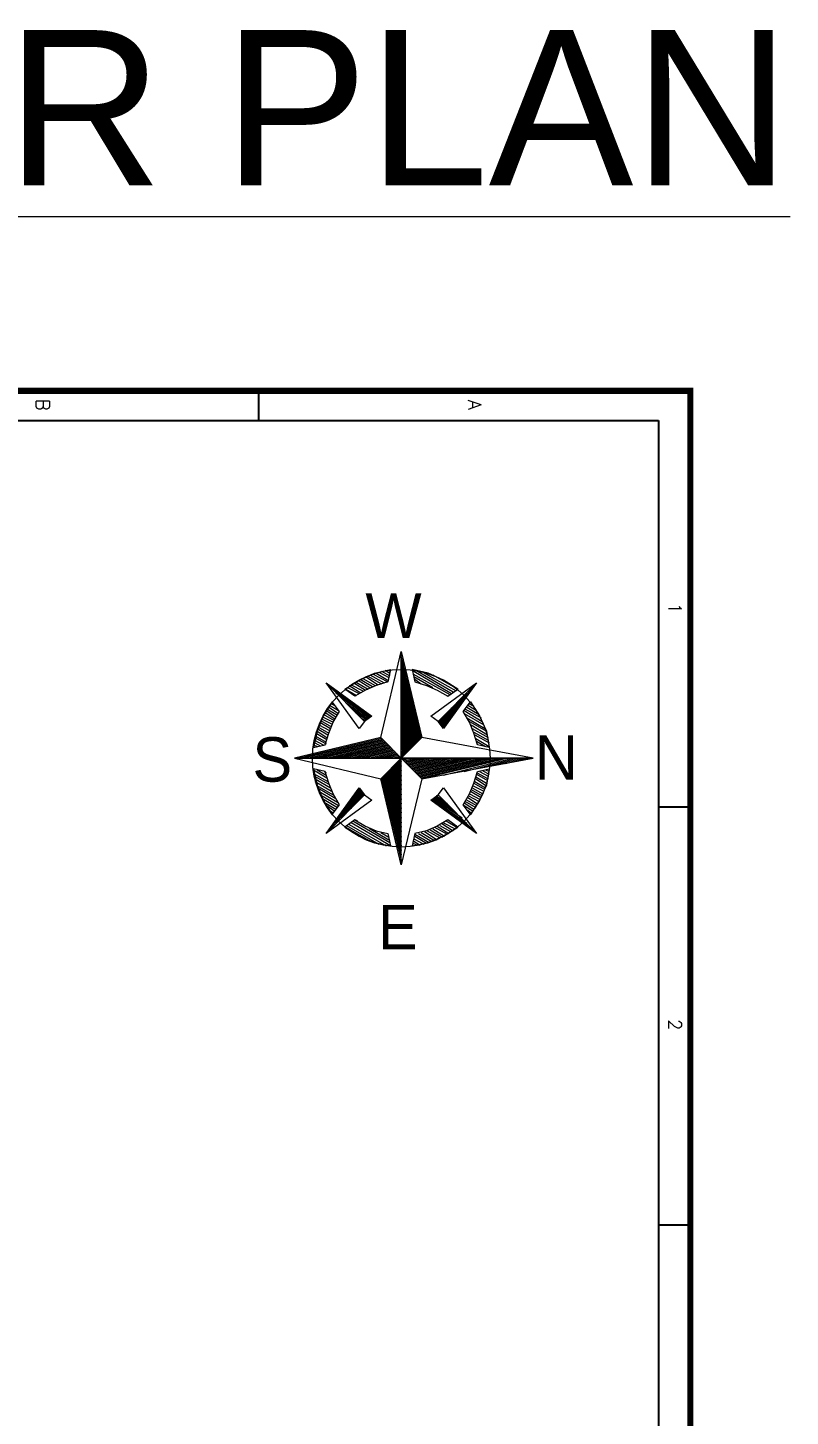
# Model space of a CAD drawing. Extents: x -52083 to 49512, y -145230 to 20224.
# Drawn here: x 42152 to 49512, y 6813 to 20224 of the extents above; entities that cross this region are included whole.
import ezdxf
from ezdxf.enums import TextEntityAlignment as Align

# ---------------------------------------------------------------- set-up
doc = ezdxf.new("R2010")
doc.units = 0
doc.header["$LTSCALE"] = 0.5
doc.header["$MEASUREMENT"] = 0
for name, color, linetype in [('PDF_DIRECTION', 7, 'Continuous'), ('PDF_Text', 5, 'Continuous'), ('TITLE', 7, 'Continuous')]:
    doc.layers.add(name, color=color, linetype=linetype)
doc.layers.add('sa-text', color=5, linetype='Continuous', lineweight=9)
doc.styles.add('ARIAL', font='romans.shx', dxfattribs={"height": 2.5})
doc.styles.add('PDF Book Antiqua', font='BKANT.TTF')
doc.styles.add('RomanS', font='romans.shx')

# ---------------------------------------------------------------- blocks, each defined once
blk = doc.blocks.new('A$C66962185')
at = {"layer": 'TITLE'}
for p, q in [((17006, -1297), (17006, 0)), ((34098, -1297), (34098, 0)), ((1210, -1297), (203723, -1297)), ((1210, -139882), (1210, -1297)), ((-86, -17647), (1210, -17647))]:
    blk.add_line(p, q, dxfattribs=at)
at = {"layer": 'TITLE', "const_width": 250}
blk.add_lwpolyline([(205020, 0), (205020, -141178), (0, -141178), (0, 0)], close=True, dxfattribs=at)
at = {"layer": 'TITLE', "style": 'RomanS'}
for s, p in [('1', (8897, -629)), ('2', (25916, -629)), ('A', (576, -8810)), ('B', (576, -26457))]:
    blk.add_text(s, height=537, dxfattribs=at).set_placement(p, align=Align.MIDDLE)

msp = doc.modelspace()

# ---------------------------------------------------------------- linework, layer by layer
at = {"layer": 'PDF_DIRECTION', "lineweight": 9, "elevation": 2637.8}
for points in [[(45758, 12139.3), (45558.9, 12970.3), (45758, 13169.3), (45957.1, 12970.3), (45758, 12139.3), (45758, 14199.4), (45957.1, 13368.4)], [(45558.9, 13368.4), (45758, 14199.4)], [(45948.4, 13359.8), (45758, 14156.1)], [(45939.8, 13351.1), (45758, 14112.8)], [(45481, 13983), (45628.2, 13905.1), (45515.7, 13870.5), (45411.8, 13827.2), (45307.9, 13766.6), (45212.7, 13835.8), (45351.2, 13922.4), (45498.3, 13991.6), (45654.1, 14026.3), (45628.2, 13905.1)], [(45411.8, 13957), (45533, 13879.1)], [(45429.1, 13965.7), (45567.6, 13887.8)], [(45455.1, 13974.3), (45593.6, 13896.4)], [(45515.7, 13991.6), (45628.2, 13922.4)], [(45541.6, 14000.3), (45636.8, 13948.4)], [(45567.6, 14008.9), (45645.5, 13965.7)], [(45602.2, 14017.6), (45645.5, 13991.6)], [(45636.8, 14017.6), (45654.1, 14008.9)], [(45931.1, 13342.5), (45758, 14060.9)], [(45922.5, 13333.8), (45758, 14017.6)], [(45913.8, 13325.1), (45758, 13974.3)], [(46061, 13974.3), (46303.3, 13835.8), (46164.8, 13922.4), (46017.7, 13991.6), (45861.9, 14026.3), (45887.8, 13905.1), (46000.4, 13870.5), (46104.2, 13827.2), (46208.1, 13766.6), (46303.3, 13835.8)], [(45861.9, 14017.6), (46242.7, 13792.6)], [(45870.5, 13983), (46225.4, 13783.9)], [(45879.2, 13957), (46061, 13853.1)], [(45896.5, 14017.6), (46260, 13809.9)], [(45965.7, 14000.3), (46286, 13818.5)], [(45030.9, 13896.4), (45472.4, 13576.2), (45403.1, 13524.2), (45351.2, 13455), (45030.9, 13896.4), (45403.1, 13524.2)], [(45074.2, 13853.1), (45463.7, 13576.2)], [(45221.4, 13835.8), (45325.2, 13775.2)], [(45238.7, 13853.1), (45351.2, 13792.6)], [(45256, 13870.5), (45368.5, 13801.2)], [(45273.3, 13879.1), (45385.8, 13818.5)], [(45299.3, 13896.4), (45411.8, 13827.2)], [(45316.6, 13905.1), (45437.8, 13835.8)], [(45342.5, 13922.4), (45455.1, 13853.1)], [(45359.9, 13931), (45481, 13861.8)], [(45385.8, 13939.7), (45507, 13870.5)], [(45905.2, 13316.5), (45758, 13931)], [(45896.5, 13307.8), (45758, 13887.8)], [(45887.8, 13299.2), (45758, 13835.8)], [(45887.8, 13931), (45948.4, 13887.8)], [(46485.1, 13896.4), (46164.8, 13455), (46112.9, 13524.2), (46043.7, 13576.2), (46485.1, 13896.4), (46112.9, 13524.2)], [(46441.8, 13853.1), (46164.8, 13463.6)], [(45065.6, 13680), (45152.1, 13628.1)], [(45082.9, 13697.3), (45126.2, 13671.4)], [(45126.2, 13801.2), (45455.1, 13567.5)], [(45178.1, 13757.9), (45446.4, 13558.9)], [(45221.4, 13706), (45437.8, 13550.2)], [(45879.2, 13290.5), (45758, 13792.6)], [(45870.5, 13281.9), (45758, 13749.3)], [(45861.9, 13273.2), (45758, 13706)], [(46294.7, 13706), (46138.9, 13489.6)], [(46346.6, 13757.9), (46147.5, 13480.9)], [(46389.9, 13801.2), (46156.2, 13472.3)], [(46199.5, 13775.2), (46208.1, 13766.6)], [(46493.7, 13299.2), (46459.1, 13411.7), (46415.8, 13515.6), (46355.3, 13619.4), (46424.5, 13714.7), (46511.1, 13576.2), (46580.3, 13429), (46606.3, 13273.2), (46493.7, 13299.2), (46493.7, 13307.8)], [(46398.5, 13680), (46485.1, 13628.1)], [(46407.2, 13697.3), (46459.1, 13671.4)], [(44987.7, 13550.2), (45091.5, 13498.3)], [(44996.3, 13567.5), (45100.2, 13515.6)], [(45005, 13593.5), (45108.8, 13532.9)], [(45022.3, 13610.8), (45117.5, 13550.2)], [(45030.9, 13628.1), (45126.2, 13567.5)], [(45039.6, 13645.4), (45143.5, 13584.8)], [(45056.9, 13662.7), (45152.1, 13602.1)], [(45273.3, 13654.1), (45429.1, 13541.5)], [(45316.6, 13610.8), (45420.4, 13541.5)], [(45368.5, 13558.9), (45411.8, 13532.9)], [(45853.2, 13264.6), (45758, 13654.1)], [(45844.6, 13255.9), (45758, 13610.8)], [(45835.9, 13247.2), (45758, 13567.5)], [(46199.5, 13610.8), (46121.6, 13506.9)], [(46147.5, 13558.9), (46121.6, 13515.6)], [(46242.7, 13654.1), (46130.2, 13498.3)], [(46363.9, 13628.1), (46537, 13524.2)], [(46363.9, 13602.1), (46554.3, 13489.6)], [(46372.6, 13645.4), (46528.4, 13558.9)], [(46389.9, 13662.7), (46502.4, 13593.5)], [(46389.9, 13558.9), (46563, 13455)], [(44935.7, 13411.7), (45039.6, 13351.1)], [(44944.4, 13455), (45048.3, 13394.4)], [(44944.4, 13429), (45039.6, 13368.4)], [(44953, 13472.3), (45056.9, 13411.7)], [(44961.7, 13489.6), (45065.6, 13437.7)], [(44970.3, 13515.6), (45074.2, 13455)], [(44979, 13532.9), (45082.9, 13472.3)], [(45827.3, 13238.6), (45758, 13524.2)], [(45818.6, 13229.9), (45758, 13480.9)], [(45809.9, 13221.3), (45758, 13429)], [(46415.8, 13524.2), (46580.3, 13429)], [(46433.2, 13489.6), (46589, 13394.4)], [(46441.8, 13455), (46597.6, 13368.4)], [(46459.1, 13420.4), (46597.6, 13342.5)], [(46788, 13169.3), (45957.1, 12970.3), (47030.4, 13169.3), (44728, 13169.3), (47030.4, 13169.3), (45957.1, 13368.4), (45758, 13169.3), (45558.9, 13368.4), (44728, 13169.3), (45558.9, 12970.3)], [(45567.6, 13359.8), (44771.3, 13169.3)], [(45576.2, 13351.1), (44814.5, 13169.3)], [(45584.9, 13342.5), (44866.5, 13169.3)], [(45593.6, 13333.8), (44909.8, 13169.3)], [(44909.8, 13325.1), (44970.3, 13290.5)], [(44909.8, 13299.2), (44944.4, 13281.9)], [(44918.4, 13368.4), (45030.9, 13307.8)], [(44918.4, 13342.5), (45005, 13299.2)], [(44927.1, 13385.7), (45030.9, 13325.1)], [(45602.2, 13325.1), (44953, 13169.3)], [(45610.9, 13316.5), (44996.3, 13169.3)], [(45619.5, 13307.8), (45048.3, 13169.3)], [(45628.2, 13299.2), (45091.5, 13169.3)], [(45636.8, 13290.5), (45134.8, 13169.3)], [(45645.5, 13281.9), (45178.1, 13169.3)], [(45801.3, 13212.6), (45758, 13385.7)], [(45792.6, 13204), (45758, 13342.5)], [(45784, 13195.3), (45758, 13299.2)], [(46467.8, 13394.4), (46606.3, 13316.5)], [(46476.4, 13359.8), (46606.3, 13281.9)], [(46485.1, 13333.8), (46571.6, 13281.9)], [(45654.1, 13273.2), (45221.4, 13169.3)], [(45662.8, 13264.6), (45273.3, 13169.3)], [(45671.5, 13255.9), (45316.6, 13169.3)], [(45680.1, 13247.2), (45359.9, 13169.3)], [(45688.8, 13238.6), (45403.1, 13169.3)], [(45697.4, 13229.9), (45455.1, 13169.3)], [(45706.1, 13221.3), (45498.3, 13169.3)], [(45714.7, 13212.6), (45541.6, 13169.3)], [(45723.4, 13204), (45584.9, 13169.3)], [(45732, 13195.3), (45628.2, 13169.3)], [(45740.7, 13186.7), (45680.1, 13169.3)], [(45749.4, 13178), (45723.4, 13169.3)], [(45732, 13143.4), (45758, 13048.2)], [(45740.7, 13152), (45758, 13091.4)], [(45749.4, 13160.7), (45758, 13134.7)], [(45775.3, 13186.7), (45758, 13247.2)], [(45766.7, 13178), (45758, 13204)], [(45766.7, 13160.7), (45792.6, 13169.3)], [(45775.3, 13152), (45835.9, 13169.3)], [(45784, 13143.4), (45887.8, 13169.3)], [(45792.6, 13134.7), (45931.1, 13169.3)], [(45801.3, 13126.1), (45974.4, 13169.3)], [(45809.9, 13117.4), (46017.7, 13169.3)], [(45818.6, 13108.8), (46061, 13169.3)], [(45827.3, 13100.1), (46112.9, 13169.3)], [(45835.9, 13091.4), (46156.2, 13169.3)], [(45844.6, 13082.8), (46199.5, 13169.3)], [(45853.2, 13074.1), (46242.7, 13169.3)], [(45861.9, 13065.5), (46294.7, 13169.3)], [(45870.5, 13056.8), (46337.9, 13169.3)], [(45879.2, 13048.2), (46381.2, 13169.3)], [(45887.8, 13039.5), (46424.5, 13169.3)], [(45896.5, 13030.9), (46467.8, 13169.3)], [(45905.2, 13022.2), (46519.7, 13169.3)], [(45913.8, 13013.5), (46563, 13169.3)], [(45922.5, 13004.9), (46606.3, 13169.3)], [(45931.1, 12996.2), (46649.5, 13169.3)], [(45939.8, 12987.6), (46701.5, 13169.3)], [(45948.4, 12978.9), (46744.8, 13169.3)], [(46164.8, 13004.9), (46831.3, 13169.3)], [(46363.9, 13039.5), (46874.6, 13169.3)], [(46563, 13082.8), (46926.5, 13169.3)], [(46762.1, 13117.4), (46969.8, 13169.3)], [(46961.1, 13160.7), (47013.1, 13169.3)], [(44909.8, 13056.8), (45039.6, 12978.9)], [(44909.8, 13022.2), (45048.3, 12944.3)], [(44944.4, 13056.8), (45030.9, 13004.9)], [(45013.6, 13039.5), (45030.9, 13030.9)], [(45602.2, 13013.5), (45758, 12364.4)], [(45610.9, 13022.2), (45758, 12407.6)], [(45619.5, 13030.9), (45758, 12459.6)], [(45628.2, 13039.5), (45758, 12502.9)], [(45636.8, 13048.2), (45758, 12546.1)], [(45645.5, 13056.8), (45758, 12589.4)], [(45654.1, 13065.5), (45758, 12641.4)], [(45662.8, 13074.1), (45758, 12684.6)], [(45671.5, 13082.8), (45758, 12727.9)], [(45680.1, 13091.4), (45758, 12771.2)], [(45688.8, 13100.1), (45758, 12814.5)], [(45697.4, 13108.8), (45758, 12866.4)], [(45706.1, 13117.4), (45758, 12909.7)], [(45714.7, 13126.1), (45758, 12953)], [(45723.4, 13134.7), (45758, 12996.2)], [(46485.1, 13030.9), (46597.6, 12970.3)], [(46485.1, 13013.5), (46589, 12953)], [(46511.1, 13039.5), (46597.6, 12996.2)], [(46545.7, 13048.2), (46606.3, 13013.5)], [(46571.6, 13056.8), (46606.3, 13039.5)], [(44918.4, 12996.2), (45056.9, 12918.3)], [(44927.1, 12970.3), (45074.2, 12883.7)], [(44927.1, 12944.3), (45082.9, 12849.1)], [(44935.7, 12909.7), (45100.2, 12814.5)], [(44953, 12883.7), (45126.2, 12779.8)], [(45403.1, 12814.5), (45030.9, 12442.3), (45351.2, 12883.7), (45403.1, 12814.5), (45472.4, 12762.5), (45030.9, 12442.3)], [(45074.2, 12485.6), (45351.2, 12875.1)], [(45567.6, 12978.9), (45758, 12182.6)], [(45576.2, 12987.6), (45758, 12234.5)], [(45584.9, 12996.2), (45758, 12277.8)], [(45593.6, 13004.9), (45758, 12321.1)], [(46485.1, 12442.3), (46043.7, 12762.5), (46112.9, 12814.5), (46164.8, 12883.7), (46485.1, 12442.3), (46112.9, 12814.5)], [(46441.8, 12883.7), (46545.7, 12823.1)], [(46450.5, 12901), (46554.3, 12849.1)], [(46459.1, 12927), (46563, 12866.4)], [(46467.8, 12944.3), (46571.6, 12883.7)], [(46476.4, 12987.6), (46580.3, 12927)], [(46476.4, 12970.3), (46571.6, 12909.7)], [(44961.7, 12849.1), (45152.1, 12736.6)], [(44979, 12814.5), (45152.1, 12710.6)], [(44996.3, 12779.8), (45143.5, 12693.3)], [(45013.6, 12745.2), (45126.2, 12676)], [(45126.2, 12537.5), (45359.9, 12866.4)], [(45178.1, 12589.4), (45368.5, 12857.7)], [(45221.4, 12632.7), (45377.2, 12849.1)], [(45273.3, 12684.6), (45385.8, 12840.4)], [(45316.6, 12727.9), (45394.5, 12831.8)], [(45368.5, 12779.8), (45394.5, 12823.1)], [(46441.8, 12485.6), (46052.3, 12771.2)], [(46389.9, 12537.5), (46061, 12771.2)], [(46346.6, 12589.4), (46069.6, 12779.8)], [(46294.7, 12632.7), (46078.3, 12788.5)], [(46242.7, 12684.6), (46086.9, 12797.2)], [(46199.5, 12727.9), (46095.6, 12805.8)], [(46372.6, 12753.9), (46476.4, 12693.3)], [(46381.2, 12771.2), (46485.1, 12710.6)], [(46398.5, 12788.5), (46493.7, 12727.9)], [(46407.2, 12805.8), (46502.4, 12753.9)], [(46415.8, 12823.1), (46519.7, 12771.2)], [(46424.5, 12849.1), (46528.4, 12788.5)], [(46433.2, 12866.4), (46537, 12805.8)], [(45039.6, 12710.6), (45117.5, 12658.7)], [(45065.6, 12667.3), (45100.2, 12641.4)], [(46363.9, 12736.6), (46459.1, 12676)], [(46363.9, 12710.6), (46450.5, 12658.7)], [(46398.5, 12667.3), (46433.2, 12641.4)], [(45307.9, 12572.1), (45212.7, 12502.9), (45351.2, 12416.3), (45498.3, 12355.7), (45654.1, 12321.1), (45273.3, 12546.1)], [(45221.4, 12502.9), (45446.4, 12373)], [(45230, 12520.2), (45541.6, 12338.4)], [(45256, 12528.8), (45610.9, 12321.1)], [(45290.6, 12563.5), (45645.5, 12355.7)], [(45333.9, 12563.5), (45307.9, 12572.1), (45411.8, 12511.5), (45515.7, 12468.2), (45628.2, 12442.3), (45654.1, 12321.1)], [(45446.4, 12494.2), (45636.8, 12381.7)], [(46035, 12476.9), (46156.2, 12407.6)], [(46061, 12485.6), (46173.5, 12416.3)], [(46078.3, 12502.9), (46199.5, 12433.6)], [(46104.2, 12511.5), (46216.8, 12442.3)], [(46130.2, 12520.2), (46234.1, 12459.6)], [(46147.5, 12537.5), (46260, 12468.2)], [(46164.8, 12546.1), (46277.4, 12485.6)], [(46190.8, 12563.5), (46294.7, 12502.9)], [(45558.9, 12450.9), (45636.8, 12407.6)], [(45870.5, 12373), (45939.8, 12329.7)], [(45870.5, 12347.1), (45913.8, 12329.7)], [(45879.2, 12390.3), (45974.4, 12338.4)], [(45887.8, 12433.6), (46026.3, 12355.7)], [(45887.8, 12416.3), (46000.4, 12347.1)], [(45922.5, 12442.3), (46052.3, 12364.4)], [(45948.4, 12450.9), (46078.3, 12373)], [(45983.1, 12459.6), (46104.2, 12381.7)], [(46009, 12468.2), (46130.2, 12399)], [(45861.9, 12329.7), (45879.2, 12321.1)]]:
    msp.add_lwpolyline(points, dxfattribs=at)
for points in [[(45160.8, 13619.4), (45091.5, 13714.7), (45005, 13576.2), (44944.4, 13429), (44909.8, 13273.2), (45022.3, 13299.2), (45056.9, 13411.7), (45100.2, 13515.6)], [(45160.8, 12719.3), (45100.2, 12823.1), (45056.9, 12927), (45022.3, 13039.5), (44909.8, 13065.5), (44944.4, 12909.7), (45005, 12762.5), (45091.5, 12624)], [(46355.3, 12719.3), (46415.8, 12823.1), (46459.1, 12927), (46493.7, 13039.5), (46606.3, 13065.5), (46580.3, 12909.7), (46511.1, 12762.5), (46424.5, 12624)], [(45861.9, 12321.1), (46017.7, 12355.7), (46164.8, 12416.3), (46303.3, 12502.9), (46208.1, 12572.1), (46104.2, 12511.5), (46000.4, 12468.2), (45887.8, 12442.3)]]:
    msp.add_lwpolyline(points, close=True, dxfattribs=at)
at = {"layer": 'PDF_DIRECTION', "lineweight": 9}
msp.add_circle((45757, 13168.5, 2637.8), 857.7, dxfattribs=at)

# ---------------------------------------------------------------- block references
at = {"layer": 'TITLE', "xscale": 0.2362210059282006, "yscale": 0.2362210059282006, "zscale": 0.2362210059282006, "rotation": 270}
msp.add_blockref('A$C66962185', (48547.8, 16717.1, 2637.8), dxfattribs=at)

# ---------------------------------------------------------------- texts
at = {"layer": 'PDF_Text', "char_height": 429.2, "attachment_point": 7, "style": 'PDF Book Antiqua'}
for s, insert in [('W', (45411.8, 14330.9, 2637.8)), ('S', (44321.2, 12936.2, 2637.8)), ('N', (47047.7, 12960.3, 2637.8)), ('E', (45533, 11322.7, 2637.8))]:
    msp.add_mtext(s, dxfattribs=dict(at, insert=insert))
at = {"layer": 'sa-text', "color": 5, "insert": (31873.2, 19441, 2637.8), "char_height": 1500, "width": 37314.128, "attachment_point": 5, "style": 'ARIAL'}
msp.add_mtext('{\\fArial CE|b0|i0|c0|p34;\\L\\C1;PROPOSED SECOND FLOOR PLAN}', dxfattribs=at)

doc.saveas('drawing.dxf')
